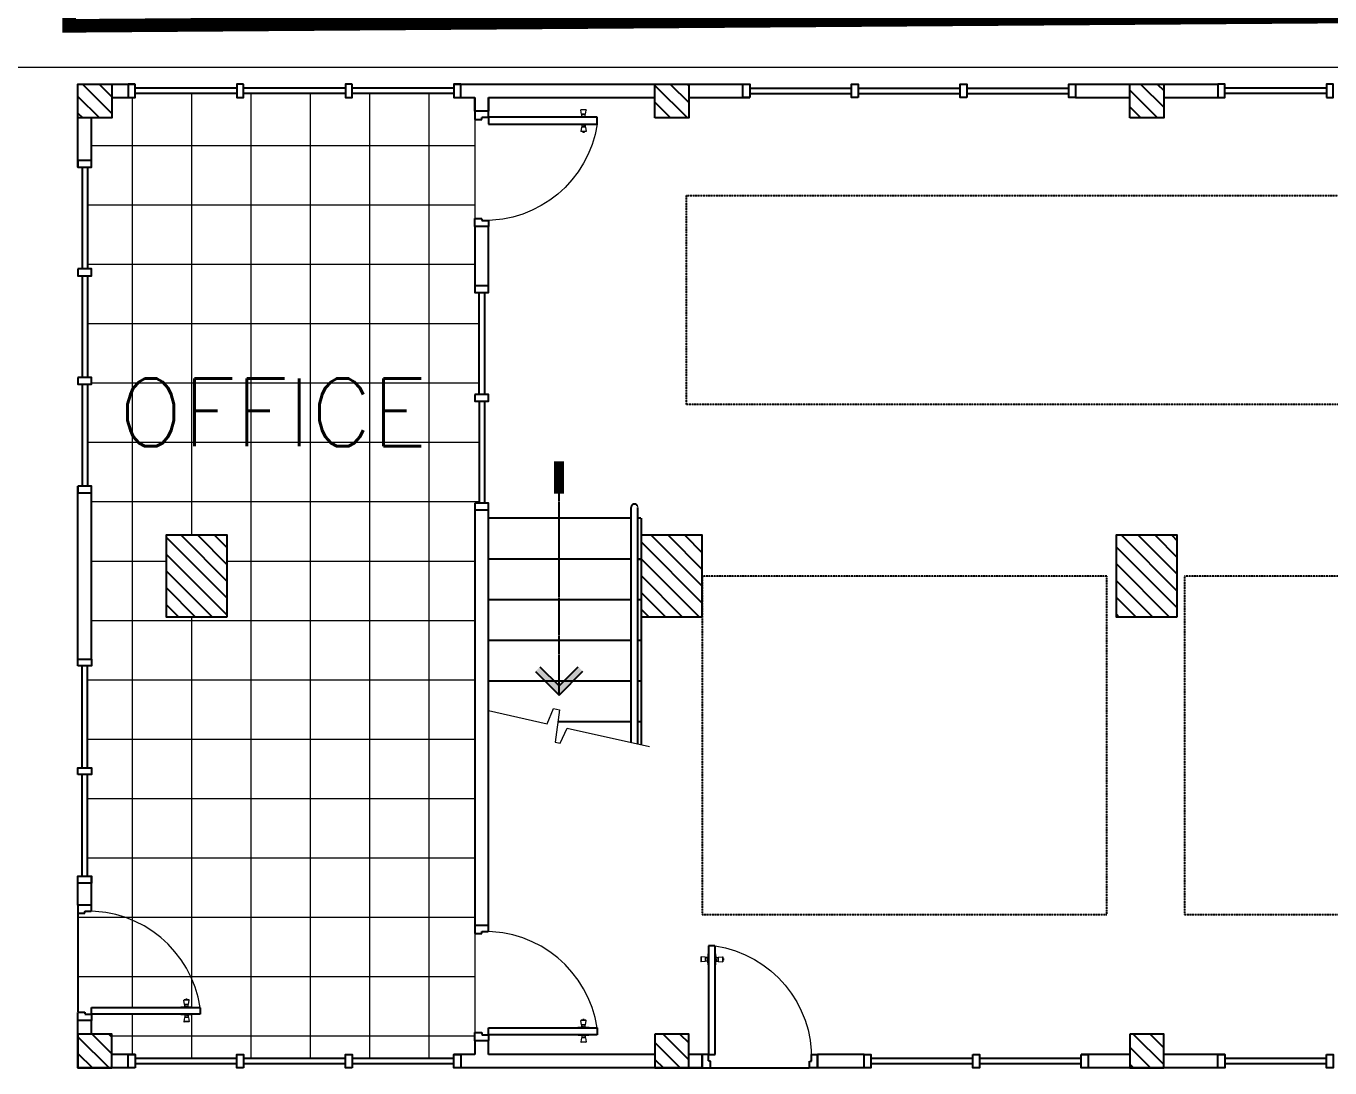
# Model space of a CAD drawing. Header units: inches. Extents: x 65856 to 131389, y 84027 to 134980.
# Drawn here: x 113004 to 122612, y 112711 to 120388 of the extents above; entities that cross this region are included whole.
import ezdxf

# ---------------------------------------------------------------- set-up
doc = ezdxf.new("R2010")
doc.units = ezdxf.units.IN
doc.header["$MEASUREMENT"] = 0
doc.linetypes.add('HIDDEN', pattern=[0.375, 0.25, -0.125])
doc.linetypes.add('PHANTOM', pattern=[2.5, 1.25, -0.25, 0.25, -0.25, 0.25, -0.25])
for name, color, linetype in [('2', 2, 'HIDDEN'), ('71-12459_XREF-T-BLK_A1$0$BORDER', 6, 'Continuous'), ('COLUMN', 4, 'Continuous'), ('HATCH', 2, 'HIDDEN'), ('M-X-BKGD', 8, 'Continuous'), ('WINDOWS', 8, 'Continuous')]:
    doc.layers.add(name, color=color, linetype=linetype)
doc.layers.add('DIM', color=251, linetype='Continuous', lineweight=0)
doc.styles.add('SIMPLEX', font='simplex.shx')
pattern_1 = [(360, (-513554, -265162.6), (1e-13, 437.5), []), (90, (-513554, -265162.6), (-437.5, 1e-13), [])]

# ---------------------------------------------------------------- blocks, each defined once
blk = doc.blocks.new('d2')
at = {"color": 8}
for p, q in [((607808.6, -250422), (607769.8, -250422)), ((607774, -250453.2), (607769.8, -250422.2)), ((607807, -250420.3), (607771.5, -250420.3)), ((607804.4, -250453.2), (607774, -250453.2)), ((607776.6, -250469.3), (607776.6, -250453.2)), ((607801.9, -250455.8), (607776.6, -250455.8)), ((607784.2, -250420.3), (607784.2, -250415.2)), ((607794.3, -250415.2), (607784.2, -250415.2)), ((607794.3, -250420.3), (607794.3, -250415.2)), ((607801.9, -250469.3), (607801.9, -250453.2)), ((607804.4, -250453.2), (607808.6, -250422.2)), ((607747, -250476), (607831.5, -250476)), ((607747, -250526), (607831.5, -250526)), ((607749.4, -250473.5), (607774, -250471.8)), ((607749.4, -250528.6), (607774, -250530.3)), ((607789.2, -250473.5), (607749.5, -250473.5)), ((607789.2, -250528.6), (607749.5, -250528.6)), ((607774, -250548.9), (607769.8, -250579.9)), ((607789.2, -250471.8), (607774, -250471.8)), ((607789.2, -250530.3), (607774, -250530.3)), ((607804.4, -250548.9), (607774, -250548.9)), ((607789.2, -250469.3), (607776.6, -250469.3)), ((607789.2, -250532.8), (607776.6, -250532.8)), ((607776.6, -250532.8), (607776.6, -250548.9)), ((607801.9, -250546.3), (607776.6, -250546.3)), ((607789.2, -250469.3), (607801.9, -250469.3)), ((607789.2, -250471.8), (607804.4, -250471.8)), ((607789.2, -250473.5), (607828.9, -250473.5)), ((607789.2, -250528.6), (607828.9, -250528.6)), ((607789.2, -250530.3), (607804.4, -250530.3)), ((607789.2, -250532.8), (607801.9, -250532.8)), ((607801.9, -250532.8), (607801.9, -250548.9)), ((607829.1, -250473.5), (607804.4, -250471.8)), ((607829.1, -250528.6), (607804.4, -250530.3)), ((607804.4, -250548.9), (607808.6, -250579.9)), ((607808.6, -250580.1), (607769.8, -250580.1)), ((607807, -250581.8), (607771.5, -250581.8))]:
    blk.add_line(p, q, dxfattribs=at)
for centre, radius, start, end in [((607771.5, -250422), 1.69, 90, 187.69605), ((607807, -250422), 1.69, 352.30395, 90), ((607749.5, -250476), 2.53, 93.94519, 180), ((607749.5, -250526), 2.53, 180, 266.05481), ((607776.6, -250471.8), 2.53, 90, 180), ((607776.6, -250530.3), 2.53, 180, 270), ((607801.9, -250471.8), 2.53, 0, 90), ((607801.9, -250530.3), 2.53, 270, 0), ((607828.9, -250476), 2.53, 0, 86.05481), ((607828.9, -250526), 2.53, 273.94519, 0), ((607771.5, -250580.1), 1.69, 172.30395, 270), ((607807, -250580.1), 1.69, 270, 7.69605)]:
    blk.add_arc(centre, radius, start, end, dxfattribs=at)
at = {"layer": '2'}
for points in [[(606988.9, -249781), (607038.9, -249781), (607038.9, -249766), (607088.9, -249766), (607088.9, -249721), (606988.9, -249721)], [(606988.9, -250511), (607038.9, -250511), (607038.9, -250526), (607088.9, -250526), (607088.9, -250571), (606988.9, -250571)], [(607888.9, -250476), (607888.9, -250526), (607088.9, -250526), (607088.9, -250476)]]:
    blk.add_lwpolyline(points, close=True, dxfattribs=at)
at = {"layer": 'DIM', "linetype": 'Continuous', "lineweight": 0, "ltscale": 10}
blk.add_arc((607063.9, -250599.9), 834.2, 8.53914, 91.71725, dxfattribs=at)
blk = doc.blocks.new('123')
h = blk.add_hatch()
h.set_pattern_fill('ANSI31', color=256, scale=700, style=0)
h.paths.add_polyline_path([(-765820.9, -1058026.2), (-766070.9, -1058026.2), (-766070.9, -1058276.2), (-765820.9, -1058276.2)])
h = blk.add_hatch()
h.set_pattern_fill('ANSI31', color=256, scale=700, style=0)
h.paths.add_polyline_path([(-758820.9, -1058026.2), (-759070.9, -1058026.2), (-759070.9, -1058276.2), (-758820.9, -1058276.2)])
h = blk.add_hatch()
h.set_pattern_fill('ANSI31', color=256, scale=700, style=0)
h.paths.add_polyline_path([(-762145.9, -1058676.2), (-762745.9, -1058676.2), (-762745.9, -1059126.2), (-762145.9, -1059126.2)])
blk.add_hatch(color=8).paths.add_polyline_path([(-763148.6, -1061745.4), (-763114.9, -1061711.7), (-763255.8, -1061570.9), (-763114.9, -1061430), (-763148.6, -1061396.4), (-763323.1, -1061570.9)])
blk.add_hatch(color=8).paths.add_polyline_path([(-763148.6, -1061745.4), (-763114.9, -1061711.7), (-763255.8, -1061570.9), (-763114.9, -1061430), (-763148.6, -1061396.4), (-763323.1, -1061570.9)])
h = blk.add_hatch()
h.set_pattern_fill('ANSI31', color=256, scale=700, style=0)
h.paths.add_polyline_path([(-762145.9, -1062176.2), (-762745.9, -1062176.2), (-762745.9, -1062626.2), (-762145.9, -1062626.2)])
h = blk.add_hatch()
h.set_pattern_fill('ANSI31', color=256, scale=700, style=0)
h.paths.add_polyline_path([(-765820.9, -1062276.2), (-766070.9, -1062276.2), (-766070.9, -1062526.2), (-765820.9, -1062526.2)])
h = blk.add_hatch()
h.set_pattern_fill('ANSI31', color=256, scale=700, style=0)
h.paths.add_polyline_path([(-758820.9, -1062276.2), (-759070.9, -1062276.2), (-759070.9, -1062526.2), (-758820.9, -1062526.2)])
h = blk.add_hatch()
h.set_pattern_fill('ANSI31', color=256, scale=700, style=0)
h.paths.add_polyline_path([(-762145.9, -1065676.2), (-762745.9, -1065676.2), (-762745.9, -1066126.2), (-762145.9, -1066126.2)])
h = blk.add_hatch()
h.set_pattern_fill('ANSI31', color=256, scale=700, style=0)
h.paths.add_polyline_path([(-765820.9, -1065776.2), (-766070.9, -1065776.2), (-766070.9, -1066026.2), (-765820.9, -1066026.2)])
h = blk.add_hatch()
h.set_pattern_fill('ANSI31', color=256, scale=700, style=0)
h.paths.add_polyline_path([(-758820.9, -1065776.2), (-759070.9, -1065776.2), (-759070.9, -1066026.2), (-758820.9, -1066026.2)])
at = {"layer": 'DIM', "linetype": 'Continuous', "lineweight": 0, "ltscale": 10}
h = blk.add_hatch(dxfattribs=at)
h.set_pattern_fill('ANSI37', color=8, scale=3500, angle=-45, style=0)
h.set_pattern_definition(pattern_1)
h.paths.add_polyline_path([(-760358, -1060981), (-760358, -1060951.2), (-760308, -1060951.2), (-759870.9, -1060951.2), (-759810.9, -1060951.2), (-759080.9, -1060951.2), (-759020.9, -1060951.2), (-758920.9, -1060951.2), (-758920.9, -1060796.8), (-758890.9, -1060796.8), (-758890.9, -1060046.8), (-758920.9, -1060046.8), (-758920.9, -1059996.8), (-758890.9, -1059996.8), (-758890.9, -1059246.8), (-758920.9, -1059246.8), (-758920.9, -1059196.8), (-758890.9, -1059196.8), (-758890.9, -1058446.8), (-758920.9, -1058446.8), (-758920.9, -1058396.8), (-758920.9, -1058276.2), (-759070.9, -1058276.2), (-759070.9, -1058126.2), (-759433.4, -1058126.2), (-759433.4, -1058096.2), (-760183.4, -1058096.2), (-760183.4, -1058126.2), (-760233.4, -1058126.2), (-760233.4, -1058096.2), (-760983.4, -1058096.2), (-760983.4, -1058126.2), (-761033.4, -1058126.2), (-761033.4, -1058096.2), (-761783.4, -1058096.2), (-761783.4, -1058126.2), (-761833.4, -1058126.2), (-763058.4, -1058126.2), (-763108.4, -1058126.2), (-763108.4, -1058096.2), (-763858.4, -1058096.2), (-763858.4, -1058126.2), (-763908.4, -1058126.2), (-763908.4, -1058096.2), (-764658.4, -1058096.2), (-764658.4, -1058126.2), (-764708.4, -1058126.2), (-764870.9, -1058126.2), (-764915.9, -1058126.2, -0.362704), (-765625.9, -1058926.2), (-765675.9, -1058926.2), (-765675.9, -1058868.7, -0.394295), (-765678.4, -1058866.4), (-765680.1, -1058841.7, -0.414214), (-765682.7, -1058839.2), (-765698.7, -1058839.2), (-765698.7, -1058841.7), (-765729.9, -1058845.9), (-765729.9, -1058810.5, -1.069611), (-765729.7, -1058807.1), (-765696.2, -1058811.6), (-765696.2, -1058813.8), (-765682.7, -1058813.8, -0.414214), (-765680.1, -1058811.3), (-765678.4, -1058786.6, -0.394298), (-765675.9, -1058784.3), (-765675.9, -1058126.2), (-765720.9, -1058126.2), (-765820.9, -1058126.2), (-765820.9, -1058276.2), (-765970.9, -1058276.2), (-765970.9, -1058446.8), (-766000.9, -1058446.8), (-766000.9, -1059196.8), (-765970.9, -1059196.8), (-765970.9, -1059246.8), (-766000.9, -1059246.8), (-766000.9, -1059996.8), (-765970.9, -1059996.8), (-765970.9, -1060046.8), (-766000.9, -1060046.8), (-766000.9, -1060796.8), (-765970.9, -1060796.8), (-765970.9, -1060846.8), (-765970.9, -1060951.2), (-765870.9, -1060951.2), (-765810.9, -1060951.2), (-765080.9, -1060951.2), (-765020.9, -1060951.2), (-761908, -1060951.2), (-761908, -1060981.2), (-761158, -1060981.2), (-761158, -1060951), (-761108, -1060951), (-761108, -1060981)])
h.paths.add_polyline_path([(-762145.9, -1059126.2), (-762745.9, -1059126.2), (-762745.9, -1058676.2), (-762145.9, -1058676.2)], flags=16)
h.paths.add_polyline_path([(-764915.9, -1058126.2), (-764915.9, -1058076.2), (-764920.9, -1058076.2), (-764930.9, -1058076.2), (-764930.9, -1058026.2), (-765660.9, -1058026.2), (-765660.9, -1058076.2), (-765675.9, -1058076.2), (-765675.9, -1058126.2), (-765625.9, -1058126.2), (-765625.9, -1058784.3, -0.394298), (-765623.4, -1058786.6), (-765621.7, -1058811.3, -0.414214), (-765619.1, -1058813.8), (-765605.6, -1058813.8), (-765605.6, -1058839.2), (-765619.1, -1058839.2, -0.414214), (-765621.7, -1058841.7), (-765623.4, -1058866.4, -0.394295), (-765625.9, -1058868.7), (-765625.9, -1058926.2, 0.362704)])
h.paths.add_polyline_path([(-765570.2, -1058808.8), (-765570.2, -1058808.8, 0.000173)], flags=16)
h.paths.add_polyline_path([(-765571.8, -1058807.1), (-765603.1, -1058811.3), (-765603.1, -1058841.7), (-765571.8, -1058845.9), (-765571.8, -1058845.9, -1), (-765571.8, -1058842.5)], flags=16)
h = blk.add_hatch(dxfattribs=at)
h.set_pattern_fill('ANSI37', color=8, scale=3500, angle=-45, style=0)
h.set_pattern_definition(pattern_1)
h.paths.add_polyline_path([(-760358, -1060981), (-760358, -1060951.2), (-760308, -1060951.2), (-759870.9, -1060951.2), (-759810.9, -1060951.2), (-759080.9, -1060951.2), (-759020.9, -1060951.2), (-758920.9, -1060951.2), (-758920.9, -1060796.8), (-758890.9, -1060796.8), (-758890.9, -1060046.8), (-758920.9, -1060046.8), (-758920.9, -1059996.8), (-758890.9, -1059996.8), (-758890.9, -1059246.8), (-758920.9, -1059246.8), (-758920.9, -1059196.8), (-758890.9, -1059196.8), (-758890.9, -1058446.8), (-758920.9, -1058446.8), (-758920.9, -1058396.8), (-758920.9, -1058276.2), (-759070.9, -1058276.2), (-759070.9, -1058126.2), (-759433.4, -1058126.2), (-759433.4, -1058096.2), (-760183.4, -1058096.2), (-760183.4, -1058126.2), (-760233.4, -1058126.2), (-760233.4, -1058096.2), (-760983.4, -1058096.2), (-760983.4, -1058126.2), (-761033.4, -1058126.2), (-761033.4, -1058096.2), (-761783.4, -1058096.2), (-761783.4, -1058126.2), (-761833.4, -1058126.2), (-763058.4, -1058126.2), (-763108.4, -1058126.2), (-763108.4, -1058096.2), (-763858.4, -1058096.2), (-763858.4, -1058126.2), (-763908.4, -1058126.2), (-763908.4, -1058096.2), (-764658.4, -1058096.2), (-764658.4, -1058126.2), (-764708.4, -1058126.2), (-764870.9, -1058126.2), (-764915.9, -1058126.2, -0.362704), (-765625.9, -1058926.2), (-765675.9, -1058926.2), (-765675.9, -1058868.7, -0.394295), (-765678.4, -1058866.4), (-765680.1, -1058841.7, -0.414214), (-765682.7, -1058839.2), (-765698.7, -1058839.2), (-765698.7, -1058841.7), (-765729.9, -1058845.9), (-765729.9, -1058810.5, -1.069611), (-765729.7, -1058807.1), (-765696.2, -1058811.6), (-765696.2, -1058813.8), (-765682.7, -1058813.8, -0.414214), (-765680.1, -1058811.3), (-765678.4, -1058786.6, -0.394298), (-765675.9, -1058784.3), (-765675.9, -1058126.2), (-765720.9, -1058126.2), (-765820.9, -1058126.2), (-765820.9, -1058276.2), (-765970.9, -1058276.2), (-765970.9, -1058446.8), (-766000.9, -1058446.8), (-766000.9, -1059196.8), (-765970.9, -1059196.8), (-765970.9, -1059246.8), (-766000.9, -1059246.8), (-766000.9, -1059996.8), (-765970.9, -1059996.8), (-765970.9, -1060046.8), (-766000.9, -1060046.8), (-766000.9, -1060796.8), (-765970.9, -1060796.8), (-765970.9, -1060846.8), (-765970.9, -1060951.2), (-765870.9, -1060951.2), (-765810.9, -1060951.2), (-765080.9, -1060951.2), (-765020.9, -1060951.2), (-761908, -1060951.2), (-761908, -1060981.2), (-761158, -1060981.2), (-761158, -1060951), (-761108, -1060951), (-761108, -1060981)])
h.paths.add_polyline_path([(-762145.9, -1059126.2), (-762745.9, -1059126.2), (-762745.9, -1058676.2), (-762145.9, -1058676.2)], flags=16)
h.paths.add_polyline_path([(-764915.9, -1058126.2), (-764915.9, -1058076.2), (-764920.9, -1058076.2), (-764930.9, -1058076.2), (-764930.9, -1058026.2), (-765660.9, -1058026.2), (-765660.9, -1058076.2), (-765675.9, -1058076.2), (-765675.9, -1058126.2), (-765625.9, -1058126.2), (-765625.9, -1058784.3, -0.394298), (-765623.4, -1058786.6), (-765621.7, -1058811.3, -0.414214), (-765619.1, -1058813.8), (-765605.6, -1058813.8), (-765605.6, -1058839.2), (-765619.1, -1058839.2, -0.414214), (-765621.7, -1058841.7), (-765623.4, -1058866.4, -0.394295), (-765625.9, -1058868.7), (-765625.9, -1058926.2, 0.362704)])
h.paths.add_polyline_path([(-765570.2, -1058808.8), (-765570.2, -1058808.8, 0.000173)], flags=16)
h.paths.add_polyline_path([(-765571.8, -1058807.1), (-765603.1, -1058811.3), (-765603.1, -1058841.7), (-765571.8, -1058845.9), (-765571.8, -1058845.9, -1), (-765571.8, -1058842.5)], flags=16)
at = {"color": 8}
for p, q in [((-763149, -1061396.8), (-763323.1, -1061570.9)), ((-763149, -1061396.8), (-763323.1, -1061570.9)), ((-763114.9, -1061430), (-763255.8, -1061570.9)), ((-763114.9, -1061430), (-763255.8, -1061570.9)), ((-763323.1, -1061570.9), (-763148.4, -1061745.5)), ((-763323.1, -1061570.9), (-763148.4, -1061745.5)), ((-763255.8, -1061570.9), (-763114.9, -1061711.7)), ((-763255.8, -1061570.9), (-763114.9, -1061711.7))]:
    blk.add_line(p, q, dxfattribs=at)
at = {"color": 8, "linetype": 'PHANTOM', "ltscale": 10}
blk.add_line((-763323.1, -1061570.9), (-761609.9, -1061570.9), dxfattribs=at)
blk.add_line((-763323.1, -1061570.9), (-761609.9, -1061570.9), dxfattribs=at)
at = {"color": 8, "const_width": 74.1}
blk.add_lwpolyline([(-761600.5, -1061570.9), (-761839.7, -1061570.9)], dxfattribs=at)
blk.add_lwpolyline([(-761600.5, -1061570.9), (-761839.7, -1061570.9)], dxfattribs=at)
at = {"layer": '2', "color": 8}
for p, q in [((-764930.9, -1058026.2), (-765660.9, -1058026.2)), ((-764930.9, -1058026.2), (-765660.9, -1058026.2)), ((-763220.9, -1062101.2), (-763220.9, -1061051.2)), ((-763220.9, -1062101.2), (-763220.9, -1061051.2)), ((-762920.9, -1062101.2), (-762920.9, -1061051.2)), ((-762920.9, -1062101.2), (-762920.9, -1061051.2)), ((-762620.9, -1062101.2), (-762620.9, -1061051.2)), ((-762620.9, -1062101.2), (-762620.9, -1061051.2)), ((-762320.9, -1062101.2), (-762320.9, -1061051.2)), ((-762320.9, -1062101.2), (-762320.9, -1061051.2)), ((-762020.9, -1062101.2), (-762020.9, -1061051.2)), ((-762020.9, -1062101.2), (-762020.9, -1061051.2)), ((-763520.9, -1062101.2), (-763520.9, -1061561.7)), ((-763520.9, -1062101.2), (-763520.9, -1061561.7)), ((-763672.7, -1062101.2), (-761940.9, -1062101.2)), ((-763672.7, -1062101.2), (-761940.9, -1062101.2)), ((-762745.9, -1062176.2), (-763689.4, -1062176.2)), ((-762745.9, -1062176.2), (-763689.4, -1062176.2)), ((-763683.8, -1062151.2), (-761940.9, -1062151.2)), ((-763683.8, -1062151.2), (-761940.9, -1062151.2)), ((-763520.9, -1062176.2), (-763520.9, -1062151.2)), ((-763520.9, -1062176.2), (-763520.9, -1062151.2)), ((-763220.9, -1062176.2), (-763220.9, -1062151.2)), ((-763220.9, -1062176.2), (-763220.9, -1062151.2)), ((-762920.9, -1062176.2), (-762920.9, -1062151.2)), ((-762920.9, -1062176.2), (-762920.9, -1062151.2)), ((-762620.9, -1062176.2), (-762620.9, -1062151.2)), ((-762620.9, -1062176.2), (-762620.9, -1062151.2)), ((-762320.9, -1062176.2), (-762320.9, -1062151.2)), ((-762320.9, -1062151.2), (-762320.9, -1062176.2)), ((-762320.9, -1062176.2), (-762320.9, -1062151.2)), ((-762320.9, -1062151.2), (-762320.9, -1062176.2)), ((-762020.9, -1062176.2), (-762145.9, -1062176.2)), ((-762020.9, -1062176.2), (-762145.9, -1062176.2)), ((-762020.9, -1062176.2), (-762020.9, -1062151.2)), ((-762020.9, -1062176.2), (-762020.9, -1062151.2)), ((-766070.9, -1062686.2), (-766070.9, -1063416.2)), ((-766070.9, -1062686.2), (-766070.9, -1063416.2))]:
    blk.add_line(p, q, dxfattribs=at)
for points in [[(-764658.4, -1058056.2), (-763908.4, -1058056.2)], [(-764658.4, -1058056.2), (-763908.4, -1058056.2)], [(-763858.4, -1058056.2), (-763108.4, -1058056.2)], [(-763858.4, -1058056.2), (-763108.4, -1058056.2)], [(-761033.4, -1058056.2), (-761783.4, -1058056.2)], [(-761033.4, -1058056.2), (-761783.4, -1058056.2)], [(-760233.4, -1058056.2), (-760983.4, -1058056.2)], [(-760233.4, -1058056.2), (-760983.4, -1058056.2)], [(-759433.4, -1058056.2), (-760183.4, -1058056.2)], [(-759433.4, -1058056.2), (-760183.4, -1058056.2)], [(-764658.4, -1058096.2), (-763908.4, -1058096.2)], [(-764658.4, -1058096.2), (-763908.4, -1058096.2)], [(-763858.4, -1058096.2), (-763108.4, -1058096.2)], [(-763858.4, -1058096.2), (-763108.4, -1058096.2)], [(-761033.4, -1058096.2), (-761783.4, -1058096.2)], [(-761033.4, -1058096.2), (-761783.4, -1058096.2)], [(-760233.4, -1058096.2), (-760983.4, -1058096.2)], [(-760233.4, -1058096.2), (-760983.4, -1058096.2)], [(-759433.4, -1058096.2), (-760183.4, -1058096.2)], [(-759433.4, -1058096.2), (-760183.4, -1058096.2)], [(-766040.9, -1059196.8), (-766040.9, -1058446.8)], [(-766040.9, -1059196.8), (-766040.9, -1058446.8)], [(-766000.9, -1059196.8), (-766000.9, -1058446.8)], [(-766000.9, -1059196.8), (-766000.9, -1058446.8)], [(-758890.9, -1059196.8), (-758890.9, -1058446.8)], [(-758890.9, -1059196.8), (-758890.9, -1058446.8)], [(-758850.9, -1059196.8), (-758850.9, -1058446.8)], [(-758850.9, -1059196.8), (-758850.9, -1058446.8)], [(-766040.9, -1059996.8), (-766040.9, -1059246.8)], [(-766040.9, -1059996.8), (-766040.9, -1059246.8)], [(-766000.9, -1059996.8), (-766000.9, -1059246.8)], [(-766000.9, -1059996.8), (-766000.9, -1059246.8)], [(-758890.9, -1059996.8), (-758890.9, -1059246.8)], [(-758890.9, -1059996.8), (-758890.9, -1059246.8)], [(-758850.9, -1059996.8), (-758850.9, -1059246.8)], [(-758850.9, -1059996.8), (-758850.9, -1059246.8)], [(-766040.9, -1060796.8), (-766040.9, -1060046.8)], [(-766040.9, -1060796.8), (-766040.9, -1060046.8)], [(-766000.9, -1060796.8), (-766000.9, -1060046.8)], [(-766000.9, -1060796.8), (-766000.9, -1060046.8)], [(-758890.9, -1060796.8), (-758890.9, -1060046.8)], [(-758890.9, -1060796.8), (-758890.9, -1060046.8)], [(-758850.9, -1060796.8), (-758850.9, -1060046.8)], [(-758850.9, -1060796.8), (-758850.9, -1060046.8)], [(-761158, -1060981.2), (-761908, -1060981.2)], [(-761158, -1060981.2), (-761908, -1060981.2)], [(-761158, -1061021.2), (-761908, -1061021.2)], [(-761158, -1061021.2), (-761908, -1061021.2)], [(-760358, -1060981), (-761108, -1060981)], [(-760358, -1060981), (-761108, -1060981)], [(-760358, -1061021), (-761108, -1061021)], [(-760358, -1061021), (-761108, -1061021)], [(-758890.9, -1062976.2), (-758890.9, -1063726.2)], [(-758890.9, -1062976.2), (-758890.9, -1063726.2)], [(-758850.9, -1062976.2), (-758850.9, -1063726.2)], [(-758850.9, -1062976.2), (-758850.9, -1063726.2)], [(-758890.9, -1063776.2), (-758890.9, -1064526.2)], [(-758890.9, -1063776.2), (-758890.9, -1064526.2)], [(-758850.9, -1063776.2), (-758850.9, -1064526.2)], [(-758850.9, -1063776.2), (-758850.9, -1064526.2)], [(-766040.9, -1064619.1), (-766040.9, -1063869.1)], [(-766040.9, -1064619.1), (-766040.9, -1063869.1)], [(-766000.9, -1064619.1), (-766000.9, -1063869.1)], [(-766000.9, -1064619.1), (-766000.9, -1063869.1)], [(-758890.9, -1064576.2), (-758890.9, -1065326.2)], [(-758890.9, -1064576.2), (-758890.9, -1065326.2)], [(-758850.9, -1064576.2), (-758850.9, -1065326.2)], [(-758850.9, -1064576.2), (-758850.9, -1065326.2)], [(-766040.9, -1065419.1), (-766040.9, -1064669.1)], [(-766040.9, -1065419.1), (-766040.9, -1064669.1)], [(-766000.9, -1065419.1), (-766000.9, -1064669.1)], [(-766000.9, -1065419.1), (-766000.9, -1064669.1)], [(-766040.9, -1067226.2), (-766040.9, -1066476.2)], [(-766040.9, -1067226.2), (-766040.9, -1066476.2)], [(-766000.9, -1067226.2), (-766000.9, -1066476.2)], [(-766000.9, -1067226.2), (-766000.9, -1066476.2)], [(-758890.9, -1067226.2), (-758890.9, -1066476.2)], [(-758890.9, -1067226.2), (-758890.9, -1066476.2)], [(-758850.9, -1067226.2), (-758850.9, -1066476.2)], [(-758850.9, -1067226.2), (-758850.9, -1066476.2)]]:
    blk.add_lwpolyline(points, dxfattribs=at)
blk.add_arc((-761940.9, -1062126.2), 25, 270, 90, dxfattribs=at)
blk.add_arc((-761940.9, -1062126.2), 25, 270, 90, dxfattribs=at)
at = {"layer": 'COLUMN', "color": 8, "linetype": 'ByBlock'}
for p, q in [((-759433.4, -1058026.2), (-758820.9, -1058026.2)), ((-759433.4, -1058026.2), (-758820.9, -1058026.2)), ((-758820.9, -1058026.2), (-758820.9, -1058446.8)), ((-758820.9, -1058026.2), (-758820.9, -1058446.8)), ((-765820.9, -1058126.2), (-765720.9, -1058126.2)), ((-765820.9, -1058126.2), (-765720.9, -1058126.2)), ((-764870.9, -1058126.2), (-764658.4, -1058126.2)), ((-764870.9, -1058126.2), (-764658.4, -1058126.2)), ((-763058.4, -1058126.2), (-761783.4, -1058126.2)), ((-763058.4, -1058126.2), (-761783.4, -1058126.2)), ((-759433.4, -1058126.2), (-759070.9, -1058126.2)), ((-759433.4, -1058126.2), (-759070.9, -1058126.2)), ((-765970.9, -1058446.8), (-765970.9, -1058276.2)), ((-765970.9, -1058446.8), (-765970.9, -1058276.2)), ((-758920.9, -1058276.2), (-758920.9, -1058446.8)), ((-758920.9, -1058276.2), (-758920.9, -1058446.8)), ((-765970.9, -1060951.2), (-765970.9, -1060796.8)), ((-765970.9, -1060951.2), (-765970.9, -1060796.8)), ((-758920.9, -1060796.8), (-758920.9, -1060951.2)), ((-758920.9, -1060796.8), (-758920.9, -1060951.2)), ((-758820.9, -1060796.8), (-758820.9, -1062976.2)), ((-758820.9, -1060796.8), (-758820.9, -1062976.2)), ((-765870.9, -1060951.2), (-765970.9, -1060951.2)), ((-765870.9, -1060951.2), (-765970.9, -1060951.2)), ((-765870.9, -1061051.2), (-765870.9, -1060951.2)), ((-765870.9, -1061051.2), (-765870.9, -1060951.2)), ((-761908, -1060951.2), (-765020.9, -1060951.2)), ((-761908, -1060951.2), (-765020.9, -1060951.2)), ((-759870.9, -1060951.2), (-760358, -1060951.2)), ((-759870.9, -1060951.2), (-760358, -1060951.2)), ((-759870.9, -1061051.2), (-759870.9, -1060951.2)), ((-759870.9, -1061051.2), (-759870.9, -1060951.2)), ((-758920.9, -1060951.2), (-759020.9, -1060951.2)), ((-759020.9, -1060951.2), (-758920.9, -1060951.2)), ((-758920.9, -1060951.2), (-759020.9, -1060951.2)), ((-759020.9, -1060951.2), (-758920.9, -1060951.2)), ((-765970.9, -1061051.2), (-765870.9, -1061051.2)), ((-765970.9, -1062276.2), (-765970.9, -1061051.2)), ((-765970.9, -1061051.2), (-765870.9, -1061051.2)), ((-765970.9, -1062276.2), (-765970.9, -1061051.2)), ((-765021.6, -1061051.2), (-761908, -1061051.2)), ((-765021.6, -1061051.2), (-761908, -1061051.2)), ((-760358, -1061051.2), (-759870.9, -1061051.2)), ((-760358, -1061051.2), (-759870.9, -1061051.2)), ((-759020.9, -1061051.2), (-758920.9, -1061051.2)), ((-758920.9, -1061051.2), (-759020.9, -1061051.2)), ((-759020.9, -1061051.2), (-758920.9, -1061051.2)), ((-758920.9, -1061051.2), (-759020.9, -1061051.2)), ((-758920.9, -1061051.2), (-758920.9, -1062276.2)), ((-758920.9, -1061051.2), (-758920.9, -1062276.2)), ((-766070.9, -1062526.2), (-766070.9, -1062626.2)), ((-766070.9, -1062526.2), (-766070.9, -1062626.2)), ((-765970.9, -1062626.2), (-765970.9, -1062526.2)), ((-765970.9, -1062626.2), (-765970.9, -1062526.2)), ((-765970.9, -1062626.2), (-765970.9, -1062526.2)), ((-765970.9, -1062626.2), (-765970.9, -1062526.2)), ((-758920.9, -1062526.2), (-758920.9, -1062976.2)), ((-758920.9, -1062526.2), (-758920.9, -1062976.2)), ((-766070.9, -1062626.2), (-765970.9, -1062626.2)), ((-766070.9, -1062626.2), (-765970.9, -1062626.2)), ((-766070.9, -1063476.2), (-765970.9, -1063476.2)), ((-766070.9, -1063476.2), (-765970.9, -1063476.2)), ((-765970.9, -1063819.1), (-765970.9, -1063476.2)), ((-765970.9, -1063819.1), (-765970.9, -1063476.2)), ((-765970.9, -1065776.2), (-765970.9, -1065419.1)), ((-765970.9, -1065776.2), (-765970.9, -1065419.1)), ((-758920.9, -1065376.2), (-758920.9, -1065776.2)), ((-758920.9, -1065376.2), (-758920.9, -1065776.2)), ((-765970.9, -1066476.2), (-765970.9, -1066026.2)), ((-765970.9, -1066476.2), (-765970.9, -1066026.2)), ((-758920.9, -1066026.2), (-758920.9, -1066426.2)), ((-758920.9, -1066026.2), (-758920.9, -1066426.2))]:
    blk.add_line(p, q, dxfattribs=at)
for points in [[(-766070.9, -1058446.8), (-766070.9, -1058026.2), (-765720.9, -1058026.2)], [(-766070.9, -1058446.8), (-766070.9, -1058026.2), (-765720.9, -1058026.2)], [(-764870.9, -1058026.2), (-764658.4, -1058026.2)], [(-764870.9, -1058026.2), (-764658.4, -1058026.2)], [(-763058.4, -1058026.2), (-761783.4, -1058026.2)], [(-763058.4, -1058026.2), (-761783.4, -1058026.2)], [(-766070.9, -1062626.2), (-766070.9, -1060796.8)], [(-766070.9, -1062626.2), (-766070.9, -1060796.8)], [(-766070.9, -1063819.1), (-766070.9, -1063476.2)], [(-766070.9, -1063819.1), (-766070.9, -1063476.2)], [(-766070.9, -1066476.2), (-766070.9, -1065419.1)], [(-766070.9, -1066476.2), (-766070.9, -1065419.1)], [(-758820.9, -1065376.2), (-758820.9, -1066426.2)], [(-758820.9, -1065376.2), (-758820.9, -1066426.2)]]:
    blk.add_lwpolyline(points, dxfattribs=at)
for points in [[(-765820.9, -1058026.2), (-766070.9, -1058026.2), (-766070.9, -1058276.2), (-765820.9, -1058276.2)], [(-765820.9, -1058026.2), (-766070.9, -1058026.2), (-766070.9, -1058276.2), (-765820.9, -1058276.2)], [(-759070.9, -1058026.2), (-758820.9, -1058026.2), (-758820.9, -1058276.2), (-759070.9, -1058276.2)], [(-759070.9, -1058026.2), (-758820.9, -1058026.2), (-758820.9, -1058276.2), (-759070.9, -1058276.2)], [(-762745.9, -1059126.2), (-762145.9, -1059126.2), (-762145.9, -1058676.2), (-762745.9, -1058676.2)], [(-762745.9, -1059126.2), (-762145.9, -1059126.2), (-762145.9, -1058676.2), (-762745.9, -1058676.2)], [(-762745.9, -1062626.2), (-762145.9, -1062626.2), (-762145.9, -1062176.2), (-762745.9, -1062176.2)], [(-762745.9, -1062626.2), (-762145.9, -1062626.2), (-762145.9, -1062176.2), (-762745.9, -1062176.2)], [(-762745.9, -1062626.2), (-762145.9, -1062626.2), (-762145.9, -1062176.2), (-762745.9, -1062176.2)], [(-762745.9, -1062626.2), (-762145.9, -1062626.2), (-762145.9, -1062176.2), (-762745.9, -1062176.2)], [(-765820.9, -1062276.2), (-766070.9, -1062276.2), (-766070.9, -1062526.2), (-765820.9, -1062526.2)], [(-765820.9, -1062276.2), (-766070.9, -1062276.2), (-766070.9, -1062526.2), (-765820.9, -1062526.2)], [(-759070.9, -1062276.2), (-758820.9, -1062276.2), (-758820.9, -1062526.2), (-759070.9, -1062526.2)], [(-759070.9, -1062276.2), (-758820.9, -1062276.2), (-758820.9, -1062526.2), (-759070.9, -1062526.2)], [(-762745.9, -1066126.2), (-762145.9, -1066126.2), (-762145.9, -1065676.2), (-762745.9, -1065676.2)], [(-762745.9, -1066126.2), (-762145.9, -1066126.2), (-762145.9, -1065676.2), (-762745.9, -1065676.2)], [(-765820.9, -1065776.2), (-766070.9, -1065776.2), (-766070.9, -1066026.2), (-765820.9, -1066026.2)], [(-765820.9, -1065776.2), (-766070.9, -1065776.2), (-766070.9, -1066026.2), (-765820.9, -1066026.2)], [(-759070.9, -1065776.2), (-758820.9, -1065776.2), (-758820.9, -1066026.2), (-759070.9, -1066026.2)], [(-759070.9, -1065776.2), (-758820.9, -1065776.2), (-758820.9, -1066026.2), (-759070.9, -1066026.2)]]:
    blk.add_lwpolyline(points, close=True, dxfattribs=at)
at = {"layer": 'DIM', "color": 8, "lineweight": 0}
for p, q in [((-765720.9, -1058076.2), (-765720.9, -1058026.2)), ((-765720.9, -1058076.2), (-765720.9, -1058026.2)), ((-764920.9, -1058076.2), (-764915.9, -1058076.2)), ((-764920.9, -1058076.2), (-764915.9, -1058076.2)), ((-759020.9, -1061051.2), (-759020.9, -1060951.2)), ((-759020.9, -1061051.2), (-759020.9, -1060951.2)), ((-758920.9, -1062926.2), (-758820.9, -1062926.2)), ((-758920.9, -1062926.2), (-758820.9, -1062926.2)), ((-758920.9, -1065376.2), (-758820.9, -1065376.2)), ((-758920.9, -1065376.2), (-758820.9, -1065376.2)), ((-758920.9, -1066426.2), (-758820.9, -1066426.2)), ((-758920.9, -1066426.2), (-758820.9, -1066426.2))]:
    blk.add_line(p, q, dxfattribs=at)
at = {"layer": 'DIM', "color": 8, "linetype": 'Continuous', "lineweight": 0, "ltscale": 10}
for p, q in [((-765080.9, -1060951.2), (-765810.9, -1060951.2)), ((-765080.9, -1060951.2), (-765810.9, -1060951.2)), ((-759080.9, -1060951.2), (-759810.9, -1060951.2)), ((-759080.9, -1060951.2), (-759810.9, -1060951.2)), ((-763437.9, -1061051.2), (-763534.4, -1061482.6)), ((-763437.9, -1061051.2), (-763534.4, -1061482.6)), ((-763534.4, -1061482.6), (-763421.7, -1061530.7)), ((-763534.4, -1061482.6), (-763421.7, -1061530.7)), ((-763421.7, -1061530.7), (-763431.2, -1061573.1)), ((-763421.7, -1061530.7), (-763431.2, -1061573.1)), ((-763670.6, -1061542.8), (-763678.7, -1061578.8)), ((-763670.6, -1061542.8), (-763678.7, -1061578.8)), ((-763678.7, -1061578.8), (-763567.8, -1061631.9)), ((-763678.7, -1061578.8), (-763567.8, -1061631.9)), ((-763431.2, -1061573.1), (-763670.6, -1061542.8)), ((-763431.2, -1061573.1), (-763670.6, -1061542.8)), ((-763567.8, -1061631.9), (-763703.1, -1062237.5)), ((-763567.8, -1061631.9), (-763703.1, -1062237.5))]:
    blk.add_line(p, q, dxfattribs=at)
at = {"layer": 'DIM', "color": 8, "lineweight": 0}
blk.add_lwpolyline([(-765820.9, -1058026.2), (-766070.9, -1058026.2), (-766070.9, -1058276.2), (-765820.9, -1058276.2)], close=True, dxfattribs=at)
blk.add_lwpolyline([(-765820.9, -1058026.2), (-766070.9, -1058026.2), (-766070.9, -1058276.2), (-765820.9, -1058276.2)], close=True, dxfattribs=at)
at = {"layer": 'HATCH', "color": 8, "ltscale": 3}
blk.add_line((-766070.9, -1060851), (-766066.7, -1060846.8), dxfattribs=at)
blk.add_line((-766070.9, -1060851), (-766066.7, -1060846.8), dxfattribs=at)
at = {"layer": 'WINDOWS', "color": 8}
for points in [[(-764708.4, -1058026.2), (-764658.4, -1058026.2), (-764658.4, -1058126.2), (-764708.4, -1058126.2), (-764708.4, -1058026.2)], [(-764708.4, -1058026.2), (-764658.4, -1058026.2), (-764658.4, -1058126.2), (-764708.4, -1058126.2), (-764708.4, -1058026.2)], [(-763908.4, -1058026.2), (-763858.4, -1058026.2), (-763858.4, -1058126.2), (-763908.4, -1058126.2), (-763908.4, -1058026.2)], [(-763908.4, -1058026.2), (-763858.4, -1058026.2), (-763858.4, -1058126.2), (-763908.4, -1058126.2), (-763908.4, -1058026.2)], [(-763108.4, -1058026.2), (-763058.4, -1058026.2), (-763058.4, -1058126.2), (-763108.4, -1058126.2), (-763108.4, -1058026.2)], [(-763108.4, -1058026.2), (-763058.4, -1058026.2), (-763058.4, -1058126.2), (-763108.4, -1058126.2), (-763108.4, -1058026.2)], [(-761783.4, -1058026.2), (-761833.4, -1058026.2), (-761833.4, -1058126.2), (-761783.4, -1058126.2), (-761783.4, -1058026.2)], [(-761783.4, -1058026.2), (-761833.4, -1058026.2), (-761833.4, -1058126.2), (-761783.4, -1058126.2), (-761783.4, -1058026.2)], [(-760983.4, -1058026.2), (-761033.4, -1058026.2), (-761033.4, -1058126.2), (-760983.4, -1058126.2), (-760983.4, -1058026.2)], [(-760983.4, -1058026.2), (-761033.4, -1058026.2), (-761033.4, -1058126.2), (-760983.4, -1058126.2), (-760983.4, -1058026.2)], [(-760183.4, -1058026.2), (-760233.4, -1058026.2), (-760233.4, -1058126.2), (-760183.4, -1058126.2), (-760183.4, -1058026.2)], [(-760183.4, -1058026.2), (-760233.4, -1058026.2), (-760233.4, -1058126.2), (-760183.4, -1058126.2), (-760183.4, -1058026.2)], [(-759383.4, -1058026.2), (-759433.4, -1058026.2), (-759433.4, -1058126.2), (-759383.4, -1058126.2), (-759383.4, -1058026.2)], [(-759383.4, -1058026.2), (-759433.4, -1058026.2), (-759433.4, -1058126.2), (-759383.4, -1058126.2), (-759383.4, -1058026.2)], [(-766070.9, -1058446.8), (-766070.9, -1058396.8), (-765970.9, -1058396.8), (-765970.9, -1058446.8), (-766070.9, -1058446.8)], [(-766070.9, -1058446.8), (-766070.9, -1058396.8), (-765970.9, -1058396.8), (-765970.9, -1058446.8), (-766070.9, -1058446.8)], [(-758820.9, -1058446.8), (-758820.9, -1058396.8), (-758920.9, -1058396.8), (-758920.9, -1058446.8), (-758820.9, -1058446.8)], [(-758820.9, -1058446.8), (-758820.9, -1058396.8), (-758920.9, -1058396.8), (-758920.9, -1058446.8), (-758820.9, -1058446.8)], [(-766070.9, -1059246.8), (-766070.9, -1059196.8), (-765970.9, -1059196.8), (-765970.9, -1059246.8), (-766070.9, -1059246.8)], [(-766070.9, -1059246.8), (-766070.9, -1059196.8), (-765970.9, -1059196.8), (-765970.9, -1059246.8), (-766070.9, -1059246.8)], [(-758820.9, -1059246.8), (-758820.9, -1059196.8), (-758920.9, -1059196.8), (-758920.9, -1059246.8), (-758820.9, -1059246.8)], [(-758820.9, -1059246.8), (-758820.9, -1059196.8), (-758920.9, -1059196.8), (-758920.9, -1059246.8), (-758820.9, -1059246.8)], [(-766070.9, -1060046.8), (-766070.9, -1059996.8), (-765970.9, -1059996.8), (-765970.9, -1060046.8), (-766070.9, -1060046.8)], [(-766070.9, -1060046.8), (-766070.9, -1059996.8), (-765970.9, -1059996.8), (-765970.9, -1060046.8), (-766070.9, -1060046.8)], [(-758820.9, -1060046.8), (-758820.9, -1059996.8), (-758920.9, -1059996.8), (-758920.9, -1060046.8), (-758820.9, -1060046.8)], [(-758820.9, -1060046.8), (-758820.9, -1059996.8), (-758920.9, -1059996.8), (-758920.9, -1060046.8), (-758820.9, -1060046.8)], [(-766070.9, -1060846.8), (-766070.9, -1060796.8), (-765970.9, -1060796.8), (-765970.9, -1060846.8), (-766070.9, -1060846.8)], [(-766070.9, -1060846.8), (-766070.9, -1060796.8), (-765970.9, -1060796.8), (-765970.9, -1060846.8), (-766070.9, -1060846.8)], [(-758820.9, -1060846.8), (-758820.9, -1060796.8), (-758920.9, -1060796.8), (-758920.9, -1060846.8), (-758820.9, -1060846.8)], [(-758820.9, -1060846.8), (-758820.9, -1060796.8), (-758920.9, -1060796.8), (-758920.9, -1060846.8), (-758820.9, -1060846.8)], [(-761908, -1060951.2), (-761958, -1060951.2), (-761958, -1061051.2), (-761908, -1061051.2), (-761908, -1060951.2)], [(-761908, -1060951.2), (-761958, -1060951.2), (-761958, -1061051.2), (-761908, -1061051.2), (-761908, -1060951.2)], [(-761108, -1060951), (-761158, -1060951), (-761158, -1061051), (-761108, -1061051), (-761108, -1060951)], [(-761108, -1060951), (-761158, -1060951), (-761158, -1061051), (-761108, -1061051), (-761108, -1060951)], [(-760308, -1060951.2), (-760358, -1060951.2), (-760358, -1061051.2), (-760308, -1061051.2), (-760308, -1060951.2)], [(-760308, -1060951.2), (-760358, -1060951.2), (-760358, -1061051.2), (-760308, -1061051.2), (-760308, -1060951.2)], [(-758920.9, -1062976.2), (-758920.9, -1062926.2), (-758820.9, -1062926.2), (-758820.9, -1062976.2), (-758920.9, -1062976.2)], [(-758920.9, -1062976.2), (-758920.9, -1062926.2), (-758820.9, -1062926.2), (-758820.9, -1062976.2), (-758920.9, -1062976.2)], [(-758920.9, -1063776.2), (-758920.9, -1063726.2), (-758820.9, -1063726.2), (-758820.9, -1063776.2), (-758920.9, -1063776.2)], [(-758920.9, -1063776.2), (-758920.9, -1063726.2), (-758820.9, -1063726.2), (-758820.9, -1063776.2), (-758920.9, -1063776.2)], [(-765970.9, -1063819.1), (-765970.9, -1063869.1), (-766070.9, -1063869.1), (-766070.9, -1063819.1), (-765970.9, -1063819.1)], [(-765970.9, -1063819.1), (-765970.9, -1063869.1), (-766070.9, -1063869.1), (-766070.9, -1063819.1), (-765970.9, -1063819.1)], [(-758920.9, -1064576.2), (-758920.9, -1064526.2), (-758820.9, -1064526.2), (-758820.9, -1064576.2), (-758920.9, -1064576.2)], [(-758920.9, -1064576.2), (-758920.9, -1064526.2), (-758820.9, -1064526.2), (-758820.9, -1064576.2), (-758920.9, -1064576.2)], [(-765970.9, -1064619.1), (-765970.9, -1064669.1), (-766070.9, -1064669.1), (-766070.9, -1064619.1), (-765970.9, -1064619.1)], [(-765970.9, -1064619.1), (-765970.9, -1064669.1), (-766070.9, -1064669.1), (-766070.9, -1064619.1), (-765970.9, -1064619.1)], [(-758920.9, -1065376.2), (-758920.9, -1065326.2), (-758820.9, -1065326.2), (-758820.9, -1065376.2), (-758920.9, -1065376.2)], [(-758920.9, -1065376.2), (-758920.9, -1065326.2), (-758820.9, -1065326.2), (-758820.9, -1065376.2), (-758920.9, -1065376.2)], [(-765970.9, -1065419.1), (-765970.9, -1065469.1), (-766070.9, -1065469.1), (-766070.9, -1065419.1), (-765970.9, -1065419.1)], [(-765970.9, -1065419.1), (-765970.9, -1065469.1), (-766070.9, -1065469.1), (-766070.9, -1065419.1), (-765970.9, -1065419.1)], [(-765970.9, -1066426.2), (-765970.9, -1066476.2), (-766070.9, -1066476.2), (-766070.9, -1066426.2), (-765970.9, -1066426.2)], [(-765970.9, -1066426.2), (-765970.9, -1066476.2), (-766070.9, -1066476.2), (-766070.9, -1066426.2), (-765970.9, -1066426.2)], [(-758920.9, -1066426.2), (-758920.9, -1066476.2), (-758820.9, -1066476.2), (-758820.9, -1066426.2), (-758920.9, -1066426.2)], [(-758920.9, -1066426.2), (-758920.9, -1066476.2), (-758820.9, -1066476.2), (-758820.9, -1066426.2), (-758920.9, -1066426.2)], [(-765970.9, -1067226.2), (-765970.9, -1067276.2), (-766070.9, -1067276.2), (-766070.9, -1067226.2), (-765970.9, -1067226.2)], [(-765970.9, -1067226.2), (-765970.9, -1067276.2), (-766070.9, -1067276.2), (-766070.9, -1067226.2), (-765970.9, -1067226.2)], [(-758920.9, -1067226.2), (-758920.9, -1067276.2), (-758820.9, -1067276.2), (-758820.9, -1067226.2), (-758920.9, -1067226.2)], [(-758920.9, -1067226.2), (-758920.9, -1067276.2), (-758820.9, -1067276.2), (-758820.9, -1067226.2), (-758920.9, -1067226.2)]]:
    blk.add_lwpolyline(points, dxfattribs=at)
at = {"layer": 'DIM', "color": 8, "linetype": 'Continuous', "lineweight": 0, "rotation": 270}
for p in [(-515149.8, -451037.3), (-515149.8, -451037.3), (-515299.8, -453962.3), (-515299.8, -453962.3)]:
    blk.add_blockref('d2', p, dxfattribs=at)
at = {"layer": 'DIM', "color": 8, "linetype": 'Continuous', "lineweight": 0, "xscale": -1}
for p, rotation in [((-1009591.9, -453962.3), 90), ((-1009591.9, -453962.3), 90), ((-1373059.8, -1313197.2), 180), ((-1373059.8, -1313197.2), 180)]:
    blk.add_blockref('d2', p, dxfattribs=dict(at, rotation=rotation))

msp = doc.modelspace()

# ---------------------------------------------------------------- linework, layer by layer
at = {"layer": '71-12459_XREF-T-BLK_A1$0$BORDER', "color": 1, "linetype": 'HIDDEN', "ltscale": 30, "const_width": 100, "flags": 128}
msp.add_lwpolyline([(113332, 131393.6), (128502.5, 131504.6), (128502.5, 129876.2), (128502.5, 129876.2), (128492, 120500.8), (113321.5, 120389.9)], close=True, dxfattribs=at)
at = {"layer": 'M-X-BKGD', "color": 8, "linetype": 'HIDDEN', "lineweight": 0, "ltscale": 10}
msp.add_lwpolyline([(112491.7, 120420.9), (112491.7, 123261.7, -0.414214), (112829.8, 123599.8), (128644.2, 123599.8, -0.414214), (128982.3, 123261.7), (128982.3, 120420.9, -0.414214), (128644.2, 120082.8), (112829.8, 120082.8, -0.414214)], format="xyb", close=True, dxfattribs=at)
at = {"layer": 'M-X-BKGD', "color": 8, "linetype": 'HIDDEN', "ltscale": 3.5}
for points in [[(124834.8, 119138.5), (124834.8, 117598.7), (117871.9, 117598.7), (117871.9, 119138.5)], [(117986.8, 116335.8), (117986.8, 113841.6), (120968.8, 113841.6), (120968.8, 116335.8)], [(121540.7, 116335.8), (121540.7, 113841.6), (124522.7, 113841.6), (124522.7, 116335.8)]]:
    msp.add_lwpolyline(points, close=True, dxfattribs=at)

# ---------------------------------------------------------------- block references
at = {"layer": 'M-X-BKGD', "rotation": 90}
msp.add_blockref('123', (-944639.4, 878781.7), dxfattribs=at)

# ---------------------------------------------------------------- texts
at = {"layer": 'M-X-BKGD', "color": 8, "style": 'SIMPLEX'}
msp.add_text('OFFICE', height=500, dxfattribs=at).set_placement((113687.1, 117291.6))

doc.saveas('drawing.dxf')
